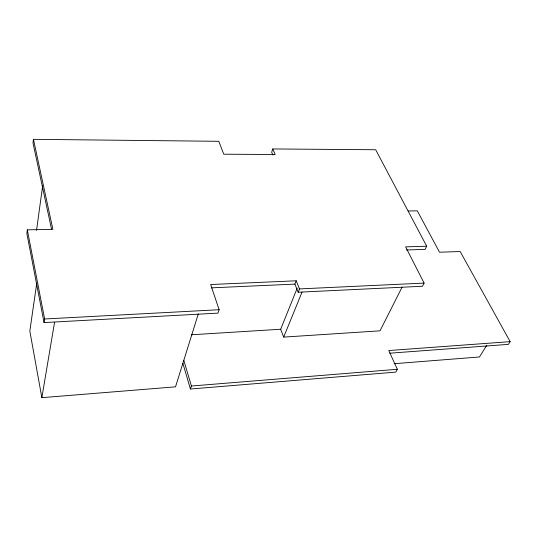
<?xml version="1.0" encoding="UTF-8"?>
<svg xmlns="http://www.w3.org/2000/svg" width="537" height="537" viewBox="0 0 537 537"><rect width="100%" height="100%" fill="white"/><g stroke="black" fill="none" stroke-linecap="round" stroke-linejoin="round"><path stroke-width="0.81" d="M406.482 249.987L425.096 249.369L426.7 246.208L375.692 149.756L272.769 148.944L275.186 154.502L223.781 154.206L218.781 141.305L33.442 139.331L32.992 142.943L51.633 229.648M33.442 139.331L52.881 229.312L27.32 229.863L26.85 233.501L44.047 322.583L217.988 313.118L219.123 309.715L210.665 284.516L296.209 280.791L299.512 288.913L298.169 292.229L422.444 286.261L424.109 283.093L405.616 246.879L426.7 246.208M36.536 230.346L42.658 185.755M36.744 283.207L29.83 331.054L41.859 397.669L175.525 386.835L198.321 313.87M44.047 322.583L44.618 318.991L27.32 229.863M41.859 397.669L54.552 322.321M408.107 210.994L417.303 210.84L439.528 252.222L460.162 251.517L510.15 341.639L388.768 350.547L397.326 369.288L395.796 372.107L190.42 389.016L191.407 386.016L183.815 360.3M272.769 148.944L271.675 152.246L272.877 155.025M298.169 292.229L294.887 284.113L296.209 280.791M402.052 287.194L380.021 330.826L283.67 337.102L280.69 329.241L297.243 288.06M283.67 337.102L302.042 292.108M486.777 345.264L479.474 356.971L394.158 363.703M510.15 341.639L508.391 344.365L389.788 353.192M191.407 386.016L397.326 369.288M191.555 334.773L280.69 329.241M44.618 318.991L219.123 309.715M299.512 288.913L424.109 283.093M211.263 287.852L294.887 284.113M182.875 363.321L190.42 389.016"/></g></svg>
